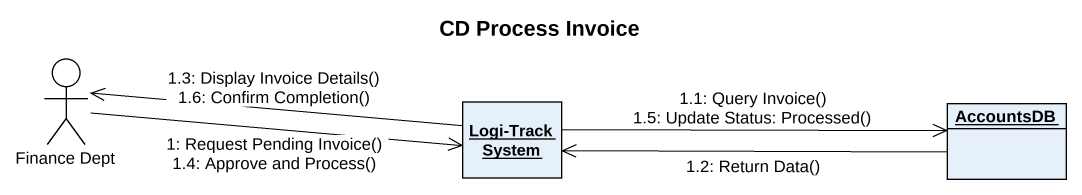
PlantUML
@startuml
title CD Process Invoice
allowmixing
hide circle
hide empty members
actor "Finance Dept" as Finance_Dept
object "Logi-Track System" as Logi_Track_System
object AccountsDB
Finance_Dept -right-> Logi_Track_System : 1: Request Pending Invoice()\n1.4: Approve and Process()
Logi_Track_System -right-> AccountsDB : 1.1: Query Invoice()\n1.5: Update Status: Processed()
AccountsDB -left-> Logi_Track_System : 1.2: Return Data()
Logi_Track_System -left-> Finance_Dept : 1.3: Display Invoice Details()\n1.6: Confirm Completion()
@enduml
